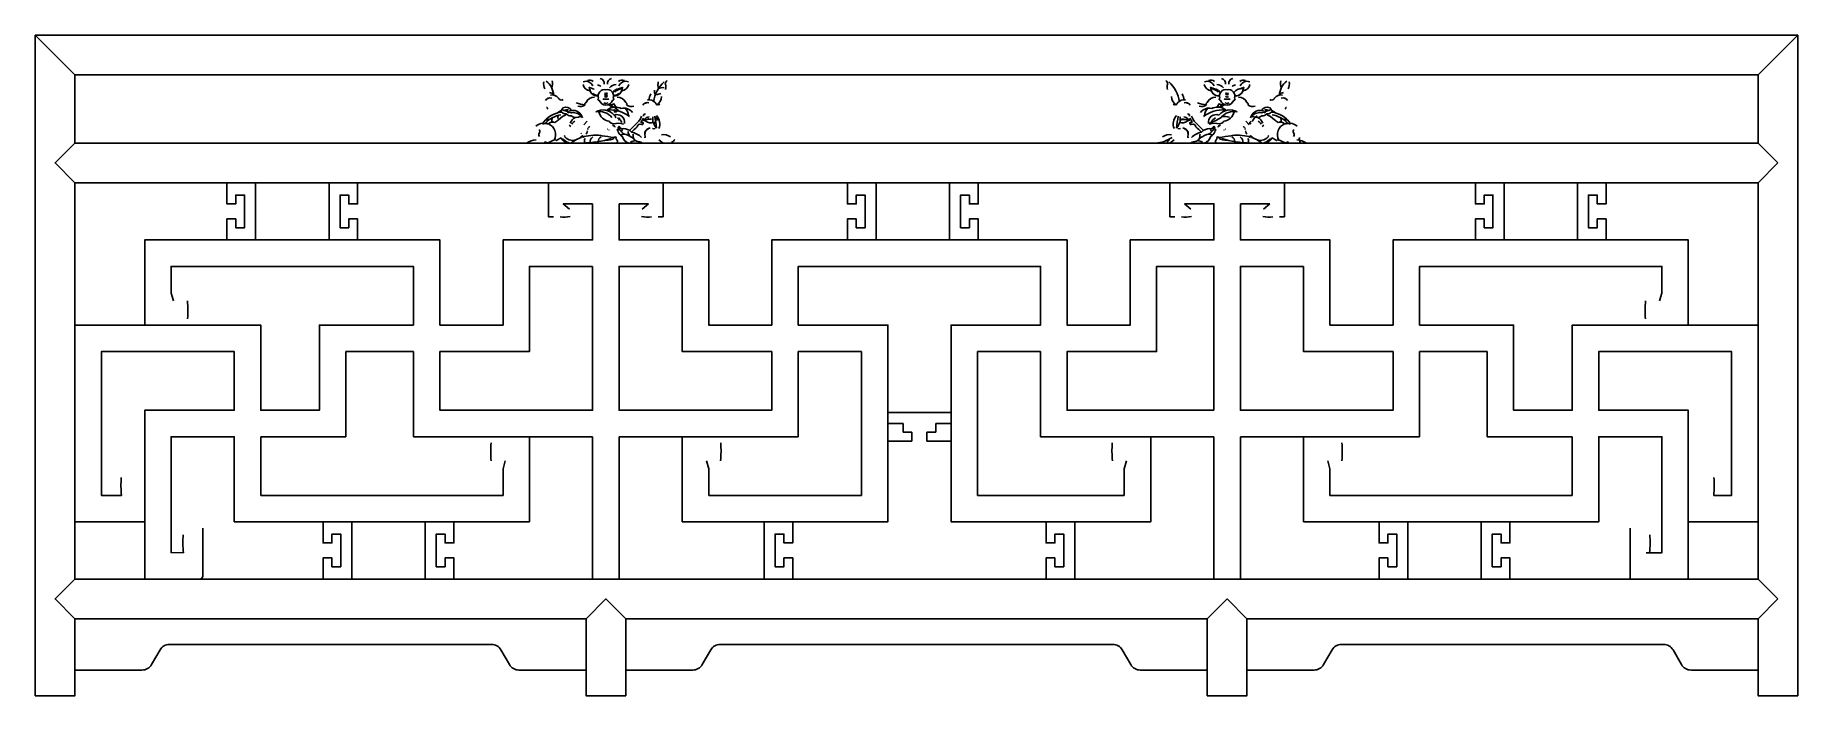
# Model space of a CAD drawing. Header units: metres. Extents: x 288 to 2688, y 5652 to 6552.
import ezdxf

# ---------------------------------------------------------------- set-up
doc = ezdxf.new("R2010")
doc.units = ezdxf.units.M
for name, color, linetype in [('3', 3, 'Continuous'), ('4', 4, 'Continuous'), ('7', 7, 'Continuous')]:
    doc.layers.add(name, color=color, linetype=linetype)

msp = doc.modelspace()

# ---------------------------------------------------------------- linework, layer by layer
at = {"layer": '3'}
for p, q in [((288.33, 6552.31), (342.33, 6498.31)), ((1043.11, 6479.86), (1042.45, 6481.52)), ((1087.56, 6479.86), (1088.22, 6481.52)), ((1889.11, 6479.86), (1888.45, 6481.52)), ((1933.56, 6479.86), (1934.22, 6481.52)), ((1035.39, 6430.04), (1039.78, 6435.08)), ((1941.28, 6430.04), (1936.89, 6435.08)), ((1943.71, 6431.31), (1941.7, 6433.26)), ((1015.36, 6429.66), (1017.62, 6428.12)), ((1137.56, 6409.75), (1143.35, 6405.31)), ((1839.11, 6409.75), (1833.32, 6405.31)), ((1961.31, 6429.66), (1959.04, 6428.12)), ((957.19, 6405.31), (981.11, 6405.31)), ((1020.17, 6405.31), (1080.38, 6405.31)), ((1111.67, 6405.31), (1096.58, 6405.31)), ((1111.67, 6405.31), (1113.87, 6406.48)), ((1111.67, 6405.31), (1113.87, 6406.48)), ((1115.45, 6405.31), (1115.03, 6405.31)), ((1131.53, 6405.31), (1115.45, 6405.31)), ((1162.89, 6405.31), (1143.35, 6405.31)), ((1813.78, 6405.31), (1833.32, 6405.31)), ((1845.14, 6405.31), (1861.21, 6405.31)), ((1861.21, 6405.31), (1861.64, 6405.31)), ((1865, 6405.31), (1862.8, 6406.48)), ((1865, 6405.31), (1862.8, 6406.48)), ((1865, 6405.31), (1880.09, 6405.31)), ((1956.5, 6405.31), (1896.28, 6405.31)), ((2019.48, 6405.31), (1995.56, 6405.31)), ((588.33, 6351.31), (588.33, 6273.31)), ((688.33, 6351.31), (688.33, 6273.31)), ((1143.33, 6315.31), (1143.33, 6351.31)), ((1433.33, 6351.31), (1433.33, 6273.31)), ((1533.33, 6351.31), (1533.33, 6273.31)), ((1833.33, 6315.31), (1833.33, 6351.31)), ((1989.33, 6315.31), (1989.33, 6351.31)), ((2288.33, 6351.31), (2288.33, 6273.31)), ((2388.33, 6351.31), (2388.33, 6273.31)), ((573.33, 6334.52), (573.33, 6334.52)), ((1123.42, 6322.52), (1114.68, 6315.13)), ((1143.33, 6315.31), (1143.33, 6304.85)), ((1833.33, 6315.31), (1833.33, 6304.85)), ((1853.25, 6322.52), (1861.99, 6315.13)), ((1893.33, 6273.31), (1893.33, 6315.31)), ((1929.33, 6322.71), (1969.42, 6322.52)), ((1929.33, 6273.31), (1929.33, 6315.31)), ((1969.42, 6322.52), (1960.68, 6315.13)), ((1989.33, 6315.31), (1989.33, 6304.85)), ((2273.33, 6334.52), (2273.33, 6334.52)), ((1143.33, 6304.85), (1136.77, 6304.85)), ((1548.33, 6290.1), (1548.33, 6290.1)), ((1833.33, 6304.85), (1839.9, 6304.85)), ((1989.33, 6304.85), (1982.77, 6304.85)), ((2273.33, 6290.1), (2273.33, 6290.1)), ((2403.33, 6290.1), (2403.33, 6290.1)), ((2500.28, 6190.43), (2503.33, 6200.8)), ((2634.33, 5889.31), (2634.33, 6157.31)), ((803.33, 6121.31), (711.33, 6121.31)), ((711.33, 6121.31), (711.33, 6005.31)), ((803.33, 6005.31), (803.33, 6121.31)), ((1413.33, 6121.31), (1327.33, 6121.31)), ((1327.33, 6121.31), (1327.33, 6005.31)), ((1413.33, 5925.31), (1413.33, 6121.31)), ((1571.33, 6121.31), (1571.33, 5925.31)), ((1657.33, 6121.31), (1571.33, 6121.31)), ((1657.33, 6005.31), (1657.33, 6121.31)), ((2265.33, 6121.31), (2173.33, 6121.31)), ((2173.33, 6121.31), (2173.33, 6005.31)), ((2265.33, 6005.31), (2265.33, 6121.31)), ((1535.33, 6038.31), (1449.33, 6038.31)), ((1893.33, 6041.31), (1885.33, 6041.31)), ((711.33, 6005.31), (595.33, 6005.31)), ((595.33, 6005.31), (595.33, 5925.31)), ((675.33, 6005.31), (711.33, 6005.31)), ((821.33, 6005.31), (803.33, 6005.31)), ((1047.33, 6005.31), (821.33, 6005.31)), ((1047.33, 5925.31), (1047.33, 6005.31)), ((1309.33, 6005.31), (1083.33, 6005.31)), ((1083.33, 6005.31), (1083.33, 5925.31)), ((1327.33, 6005.31), (1309.33, 6005.31)), ((1470.13, 6023.31), (1449.33, 6023.31)), ((1470.13, 6011.31), (1470.13, 6023.31)), ((1470.13, 6023.31), (1470.13, 6023.31)), ((1482.13, 6011.31), (1470.13, 6011.31)), ((1482.13, 6011.31), (1482.13, 5999.31)), ((1502.54, 6011.31), (1502.54, 5999.31)), ((1514.54, 6011.31), (1502.54, 6011.31)), ((1514.54, 6023.31), (1535.33, 6023.31)), ((1514.54, 6011.31), (1514.54, 6023.31)), ((1514.54, 6023.31), (1514.54, 6023.31)), ((1675.33, 6005.31), (1657.33, 6005.31)), ((1885.33, 6005.31), (1675.33, 6005.31)), ((1893.33, 6005.31), (1885.33, 6005.31)), ((1893.33, 5925.06), (1893.33, 6005.31)), ((2155.33, 6005.31), (1929.33, 6005.31)), ((1929.33, 6005.31), (1929.33, 5925.06)), ((2173.33, 6005.31), (2155.33, 6005.31)), ((2301.33, 6005.31), (2265.33, 6005.31)), ((2381.33, 6005.31), (2265.33, 6005.31)), ((2381.33, 5925.31), (2381.33, 6005.31)), ((1482.13, 5999.31), (1449.33, 5999.31)), ((1535.33, 5999.31), (1502.54, 5999.31)), ((925.33, 5961.31), (928.44, 5972.34)), ((925.33, 5925.31), (925.33, 5961.31)), ((1202.23, 5972.34), (1205.33, 5961.31)), ((1205.33, 5961.31), (1205.33, 5925.31)), ((1774.44, 5972.34), (1771.33, 5961.31)), ((1771.33, 5925.31), (1771.33, 5961.31)), ((2048.23, 5972.34), (2051.33, 5961.31)), ((2051.33, 5961.31), (2051.33, 5925.31)), ((595.33, 5925.31), (925.33, 5925.31)), ((1047.33, 5811.31), (1047.33, 5925.31)), ((1083.33, 5925.31), (1083.33, 5889.31)), ((1205.33, 5925.31), (1413.33, 5925.31)), ((1571.33, 5925.31), (1771.33, 5925.31)), ((1893.33, 5889.06), (1893.33, 5925.06)), ((1929.33, 5925.06), (1929.33, 5889.06)), ((2051.33, 5925.31), (2381.33, 5925.31)), ((516.33, 5880.48), (516.33, 5815.31)), ((719.33, 5811.31), (719.33, 5889.31)), ((819.33, 5811.31), (819.33, 5889.31)), ((1083.33, 5889.31), (1083.33, 5811.31)), ((1280.83, 5811.31), (1280.83, 5889.31)), ((1703.83, 5811.31), (1703.83, 5889.31)), ((1893.33, 5811.31), (1893.33, 5889.06)), ((1929.33, 5889.06), (1929.33, 5811.31)), ((2157.33, 5811.31), (2157.33, 5889.31)), ((2257.33, 5811.31), (2257.33, 5889.31)), ((2460.33, 5880.48), (2460.33, 5811.31)), ((704.33, 5872.52), (704.33, 5872.52)), ((1295.83, 5872.52), (1295.83, 5872.52)), ((1688.83, 5872.52), (1688.83, 5872.52)), ((704.33, 5828.1), (704.33, 5828.1)), ((834.33, 5828.1), (834.33, 5828.1)), ((2142.33, 5828.1), (2142.33, 5828.1))]:
    msp.add_line(p, q, dxfattribs=at)
for points in [[(1065.33, 6478.1, 0.58), (1055.18, 6466.77, 0.67), (1056.29, 6463.5, 0.26), (1065.33, 6456.93, -5.45)], [(1065.33, 6478.1, -0.58), (1075.49, 6466.77, -0.67), (1074.38, 6463.5, -0.26), (1065.33, 6456.93, 5.45)], [(1911.33, 6478.1, 0.58), (1901.18, 6466.77, 0.67), (1902.29, 6463.5, 0.26), (1911.33, 6456.93, -5.45)], [(1911.33, 6478.1, -0.58), (1921.49, 6466.77, -0.67), (1920.38, 6463.5, -0.26), (1911.33, 6456.93, 5.45)], [(1003.03, 6304.8, 0.1), (1016.7, 6305.32, 0.1)]]:
    msp.add_lwpolyline(points, format="xyb", dxfattribs=at)
for points in [[(1075.54, 6454.1), (1075.53, 6454.14), (1074.06, 6455.87), (1072.18, 6455.47), (1068.98, 6457.99)], [(1070.72, 6459.03), (1073.25, 6457.61), (1076.2, 6458.94), (1077.93, 6456.01), (1078.72, 6454.33)], [(1905.95, 6459.03), (1903.42, 6457.61), (1900.47, 6458.94), (1898.74, 6456.01), (1897.95, 6454.33)], [(1901.13, 6454.1), (1901.14, 6454.14), (1902.61, 6455.87), (1904.48, 6455.47), (1907.68, 6457.99)], [(1081.01, 6449.46), (1081.01, 6449.46), (1079.67, 6447.86), (1077, 6447.86), (1076.46, 6451.33)], [(1113.99, 6442.24), (1112.28, 6438.34), (1110.38, 6435.35), (1108.75, 6433.99), (1102.49, 6427.47), (1097.49, 6422.47)], [(1116.36, 6439.43), (1115, 6437.25), (1113.64, 6435.08), (1113.37, 6433.72), (1113.37, 6433.18), (1114.18, 6433.18), (1115, 6433.45), (1116.09, 6433.18), (1116.09, 6432.09), (1115.82, 6431.28), (1115.54, 6430.73), (1114.46, 6430.73), (1111.46, 6431.28), (1110.11, 6430.73), (1109.02, 6429.65), (1107.93, 6427.47), (1106.03, 6425.85), (1103.85, 6423.94), (1102.49, 6422.59), (1100.32, 6420.41)], [(1860.31, 6439.43), (1861.67, 6437.25), (1863.03, 6435.08), (1863.3, 6433.72), (1863.3, 6433.18), (1862.49, 6433.18), (1861.67, 6433.45), (1860.58, 6433.18), (1860.58, 6432.09), (1860.85, 6431.28), (1861.13, 6430.73), (1862.21, 6430.73), (1865.2, 6431.28), (1866.56, 6430.73), (1867.65, 6429.65), (1868.74, 6427.47), (1870.64, 6425.85), (1872.82, 6423.94), (1874.18, 6422.59), (1876.35, 6420.41)], [(1862.68, 6442.24), (1864.39, 6438.34), (1866.29, 6435.35), (1867.92, 6433.99), (1874.18, 6427.47), (1879.18, 6422.47)], [(982.97, 6407.21), (985.3, 6405.31), (996.44, 6410.12), (997.73, 6408.83), (1004.46, 6412.32)], [(1067.7, 6424.31), (1067.81, 6424.31), (1067.93, 6424.31), (1068.19, 6424.31)], [(1070.02, 6423.13), (1069.6, 6423.13), (1069.6, 6422.98)], [(1076.86, 6428.34), (1076.86, 6427.77), (1077.73, 6427.77), (1077.73, 6427.24)], [(1080.09, 6423.59), (1080.58, 6423.59), (1080.58, 6423.36), (1080.93, 6423.36), (1080.93, 6423.17), (1080.93, 6423.06)], [(1896.58, 6423.59), (1896.08, 6423.59), (1896.08, 6423.36), (1895.74, 6423.36), (1895.74, 6423.17), (1895.74, 6423.06)], [(1899.81, 6428.34), (1899.81, 6427.77), (1898.94, 6427.77), (1898.94, 6427.24)], [(1906.65, 6423.13), (1907.07, 6423.13), (1907.07, 6422.98)], [(1908.97, 6424.31), (1908.86, 6424.31), (1908.74, 6424.31), (1908.48, 6424.31)], [(1993.7, 6407.21), (1991.37, 6405.31), (1980.23, 6410.12), (1978.94, 6408.83), (1972.2, 6412.32)], [(549.33, 6273.31), (549.33, 6302.1), (561.33, 6302.1), (561.33, 6290.1), (573.33, 6290.1), (573.33, 6290.1), (573.33, 6334.52), (561.33, 6334.52), (561.33, 6322.52), (549.33, 6322.52), (549.33, 6351.31)], [(727.33, 6351.31), (727.33, 6322.52), (715.33, 6322.52), (715.33, 6334.52), (703.33, 6334.52), (703.33, 6334.52), (703.33, 6290.1), (703.33, 6290.1), (715.33, 6290.1), (715.33, 6302.1), (727.33, 6302.1), (727.33, 6273.31)], [(993.9, 6304.85), (987.33, 6304.85), (987.33, 6315.31), (987.33, 6351.31)], [(1394.33, 6351.31), (1394.33, 6322.52), (1406.33, 6322.52), (1406.33, 6334.52), (1418.33, 6334.52), (1418.33, 6334.52), (1418.33, 6290.1), (1418.33, 6290.1), (1406.33, 6290.1), (1406.33, 6302.1), (1394.33, 6302.1), (1394.33, 6273.31)], [(1572.33, 6273.31), (1572.33, 6302.1), (1560.33, 6302.1), (1560.33, 6290.1), (1548.33, 6290.1), (1548.33, 6334.52), (1548.33, 6334.52), (1560.33, 6334.52), (1560.33, 6322.52), (1572.33, 6322.52), (1572.33, 6351.31)], [(2249.33, 6351.31), (2249.33, 6322.52), (2261.33, 6322.52), (2261.33, 6334.52), (2273.33, 6334.52), (2273.33, 6290.1), (2261.33, 6290.1), (2261.33, 6302.1), (2249.33, 6302.1), (2249.33, 6273.31)], [(2427.33, 6351.31), (2427.33, 6322.52), (2415.33, 6322.52), (2415.33, 6334.52), (2403.33, 6334.52), (2403.33, 6334.52), (2403.33, 6290.1), (2415.33, 6290.1), (2415.33, 6302.1), (2427.33, 6302.1), (2427.33, 6273.31)], [(1047.29, 6322.71), (1047.33, 6273.31), (925.33, 6273.31), (925.33, 6237.31), (925.33, 6157.31), (839.33, 6157.31), (839.33, 6273.31), (437.33, 6273.31), (437.33, 6157.31)], [(1047.33, 6322.71), (1007.25, 6322.52), (1015.99, 6315.13)], [(1853.25, 6322.52), (1893.33, 6322.71), (1893.33, 6273.31), (1779.33, 6273.31), (1779.33, 6157.31), (1693.33, 6157.31), (1693.33, 6273.31), (1675.33, 6273.31), (1291.33, 6273.31), (1291.33, 6157.31), (1205.33, 6157.31), (1205.33, 6237.31), (1205.33, 6273.31), (1083.33, 6273.31), (1083.37, 6322.71)], [(1083.33, 6322.71), (1123.42, 6322.52)], [(2539.33, 6157.31), (2539.33, 6273.31), (2503.33, 6273.31), (2137.33, 6273.31), (2137.33, 6157.31), (2051.33, 6157.31), (2051.33, 6237.31), (2051.33, 6273.31), (1929.33, 6273.31), (1929.38, 6322.71)], [(437.33, 5889.31), (342.33, 5889.31), (342.33, 6157.31), (595.33, 6157.31), (595.33, 6121.31), (595.33, 6041.31), (675.33, 6041.31), (675.33, 6121.31), (675.33, 6157.31), (693.33, 6157.31), (803.33, 6157.31), (803.33, 6237.31), (473.33, 6237.31), (473.33, 6200.8), (476.39, 6190.43)], [(1169.33, 6005.31), (1169.33, 5925.31), (1169.33, 5889.31), (1431.33, 5889.31), (1449.33, 5889.31), (1449.33, 6121.31), (1449.33, 6157.31), (1327.33, 6157.31), (1327.33, 6237.31), (1657.33, 6237.31), (1657.33, 6157.31), (1535.33, 6157.31), (1535.33, 5889.31), (1553.33, 5889.31), (1807.33, 5889.31), (1807.33, 5925.31), (1807.33, 6005.31)], [(1885.33, 6041.31), (1693.33, 6041.31), (1693.33, 6121.31), (1797.33, 6121.31), (1815.33, 6121.31), (1815.33, 6237.31), (1893.33, 6237.31), (1893.33, 6041.31)], [(2503.33, 6200.8), (2503.33, 6237.31), (2173.33, 6237.31), (2173.33, 6157.31), (2283.33, 6157.31), (2301.33, 6157.31), (2301.33, 6121.31), (2301.33, 6041.31), (2381.33, 6041.31), (2381.33, 6121.31), (2381.33, 6157.31), (2598.33, 6157.31), (2634.33, 6157.31)], [(405.7, 5925.31), (378.33, 5925.31), (378.33, 6121.31), (559.33, 6121.31), (559.33, 6041.31), (473.33, 6041.31), (437.33, 6041.31), (437.33, 5811.31)], [(2573.97, 5925.31), (2598.33, 5925.31), (2598.33, 6121.31), (2417.33, 6121.31), (2417.33, 6041.31), (2503.33, 6041.31), (2539.33, 6041.31), (2539.33, 5811.31)], [(961.33, 6005.31), (961.33, 5889.31), (577.33, 5889.31), (559.33, 5889.31), (559.33, 6005.31), (473.33, 6005.31), (473.33, 5847.31), (490.06, 5847.24)], [(2015.33, 6005.31), (2015.33, 5889.31), (2399.33, 5889.31), (2417.33, 5889.31), (2417.33, 6005.31), (2503.33, 6005.31), (2503.33, 5847.28), (2481.83, 5847.28)], [(680.33, 5811.31), (680.33, 5840.1), (692.33, 5840.1), (692.33, 5828.1), (704.33, 5828.1), (704.33, 5872.52), (692.33, 5872.52), (692.33, 5860.52), (680.33, 5860.52), (680.33, 5889.31)], [(858.33, 5811.31), (858.33, 5840.1), (846.33, 5840.1), (846.33, 5828.1), (834.33, 5828.1), (834.33, 5872.52), (834.33, 5872.52), (846.33, 5872.52), (846.33, 5860.52), (858.33, 5860.52), (858.33, 5889.31)], [(1319.83, 5811.31), (1319.83, 5840.1), (1307.83, 5840.1), (1307.83, 5828.1), (1295.83, 5828.1), (1295.83, 5872.52), (1307.83, 5872.52), (1307.83, 5860.52), (1319.83, 5860.52), (1319.83, 5889.31)], [(1664.83, 5889.31), (1664.83, 5860.52), (1676.83, 5860.52), (1676.83, 5872.52), (1688.83, 5872.52), (1688.83, 5828.1), (1676.83, 5828.1), (1676.83, 5840.1), (1664.83, 5840.1), (1664.83, 5811.31)], [(2118.33, 5811.31), (2118.33, 5840.1), (2130.33, 5840.1), (2130.33, 5828.1), (2142.33, 5828.1), (2142.33, 5872.52), (2142.33, 5872.52), (2130.33, 5872.52), (2130.33, 5860.52), (2118.33, 5860.52), (2118.33, 5889.31)], [(2296.33, 5811.31), (2296.33, 5840.1), (2284.33, 5840.1), (2284.33, 5828.1), (2272.33, 5828.1), (2272.33, 5828.1), (2272.33, 5872.52), (2272.33, 5872.52), (2284.33, 5872.52), (2284.33, 5860.52), (2296.33, 5860.52), (2296.33, 5889.31)], [(2539.33, 5889.31), (2598.33, 5889.31), (2634.33, 5889.31)]]:
    msp.add_lwpolyline(points, dxfattribs=at)
for points in [[(1047.33, 6237.31), (961.33, 6237.31), (961.33, 6121.31), (839.33, 6121.31), (839.33, 6041.31), (1047.33, 6041.31)], [(1291.33, 6121.31), (1291.33, 6041.31), (1083.33, 6041.31), (1083.33, 6237.31), (1169.33, 6237.31), (1169.33, 6121.31), (1187.33, 6121.31)], [(2015.33, 6237.31), (1929.33, 6237.31), (1929.33, 6041.31), (2137.33, 6041.31), (2137.33, 6121.31), (2015.33, 6121.31)]]:
    msp.add_lwpolyline(points, close=True, dxfattribs=at)
for centre, radius, start, end in [((997.28, 6486.74), 16.65, 172.95, 205.9), ((968.1, 6469.01), 26.27, 3.8, 52.76), ((975.17, 6486.14), 17.4, 341.62, 13.09), ((1045.33, 6487.93), 11.4, 193.49, 262.17), ((1037.86, 6479.02), 10.52, 23.37, 108.09), ((1045.33, 6487.93), 11.4, 216.76, 255.49), ((1042.96, 6482.76), 8.53, 51.52, 109.29), ((1054.14, 6503.36), 24.77, 241.85, 259.18), ((1013.96, 6471.98), 30.04, 10.68, 18.51), ((1050.41, 6471.66), 13.56, 53.03, 75.01), ((1055.87, 6486.6), 7.21, 352.73, 74.71), ((1055.87, 6486.6), 7.21, 0, 44.61), ((1074.8, 6486.6), 7.21, 105.29, 187.27), ((1074.8, 6486.6), 7.21, 135.39, 180), ((1080.26, 6471.66), 13.56, 93.63, 138.21), ((1076.53, 6503.36), 24.77, 280.82, 298.15), ((1087.71, 6482.76), 8.53, 70.71, 128.48), ((1092.81, 6479.02), 10.52, 71.91, 156.63), ((1085.34, 6487.93), 11.4, 277.83, 346.51), ((1116.71, 6471.98), 30.04, 161.49, 169.32), ((1085.34, 6487.93), 11.4, 284.51, 323.24), ((1176.87, 6453.85), 47.43, 132.47, 170.49), ((1153.68, 6485.05), 17.4, 166.91, 198.38), ((1142.92, 6468.15), 12.78, 82.28, 116.73), ((1138.08, 6481.71), 9.1, 338.53, 27.23), ((1152.06, 6485.58), 5.89, 122.69, 177.19), ((1824.61, 6485.58), 5.89, 2.81, 57.31), ((1838.59, 6481.71), 9.1, 152.77, 201.47), ((1799.8, 6453.85), 47.43, 9.51, 47.53), ((1891.33, 6487.93), 11.4, 193.49, 262.17), ((1883.86, 6479.02), 10.52, 23.37, 108.09), ((1891.33, 6487.93), 11.4, 216.76, 255.49), ((1888.96, 6482.76), 8.53, 51.52, 109.29), ((1859.96, 6471.98), 30.04, 10.68, 18.51), ((1900.14, 6503.36), 24.77, 241.85, 259.18), ((1896.41, 6471.66), 13.56, 41.79, 86.37), ((1901.87, 6486.6), 7.21, 352.73, 74.71), ((1901.87, 6486.6), 7.21, 0, 44.61), ((1920.8, 6486.6), 7.21, 105.29, 187.27), ((1920.8, 6486.6), 7.21, 135.39, 180), ((1926.26, 6471.66), 13.56, 104.99, 126.97), ((1922.53, 6503.36), 24.77, 280.82, 298.15), ((1933.71, 6482.76), 8.53, 70.71, 128.48), ((1938.81, 6479.02), 10.52, 71.91, 156.63), ((1931.34, 6487.93), 11.4, 277.83, 346.51), ((1962.71, 6471.98), 30.04, 161.49, 169.32), ((1931.34, 6487.93), 11.4, 284.51, 323.24), ((2008.57, 6469.01), 26.27, 127.24, 176.2), ((2001.5, 6486.14), 17.4, 166.91, 198.38), ((1979.39, 6486.74), 16.65, 334.1, 7.05), ((989.45, 6459.56), 7.33, 72.35, 149.99), ((989.45, 6459.56), 7.33, 97.31, 132.82), ((977.34, 6431.87), 43.74, 66.56, 75.15), ((991.84, 6459.6), 11.42, 37.28, 100.28), ((1004.79, 6468.04), 4.15, 201.42, 305.21), ((1042.92, 6515.05), 57.8, 251.76, 264.27), ((1030.72, 6464.53), 9.5, 247.47, 312.57), ((1038.86, 6458.7), 2.07, 104.47, 214.21), ((1048.85, 6456.66), 11.26, 83.99, 158.93), ((1053.96, 6480.4), 10.86, 182.81, 274.02), ((1053.96, 6480.4), 10.86, 191.81, 259.48), ((1054.35, 6479.78), 9.41, 225.74, 267.54), ((1064.61, 6473.21), 8.24, 245.06, 275.07), ((1065.36, 6463.18), 3.88, 228.19, 316.05), ((1065.4, 6475.32), 2.42, 220.76, 328.03), ((1065.4, 6473.72), 2.42, 220.76, 328.03), ((1065.4, 6471.73), 2.42, 220.76, 328.03), ((1065.4, 6470.54), 2.42, 220.76, 328.03), ((1066.06, 6473.21), 8.24, 264.93, 294.94), ((1086.23, 6465.29), 14.63, 84.79, 142.49), ((1076.71, 6480.4), 10.86, 265.98, 357.19), ((1076.32, 6479.78), 9.41, 272.46, 314.26), ((1086.41, 6467.2), 11.71, 94.99, 139.06), ((1076.71, 6480.4), 10.86, 280.52, 348.19), ((1081.82, 6456.66), 11.26, 21.07, 96.01), ((1081.82, 6456.66), 11.26, 21.07, 96.01), ((1091.81, 6458.7), 2.07, 325.79, 75.53), ((1099.95, 6464.53), 9.5, 227.43, 292.53), ((1121.81, 6453.4), 7.03, 72.35, 149.99), ((1121.81, 6453.4), 7.03, 97.31, 132.82), ((1124.1, 6453.43), 10.96, 37.28, 100.28), ((1154.12, 6457.59), 31.07, 151.71, 168.29), ((1140.08, 6476.32), 8.73, 172.31, 213.92), ((1136.54, 6461.53), 3.99, 201.42, 305.21), ((1151.51, 6430.78), 43.74, 104.85, 113.44), ((1125.66, 6469.58), 15.41, 304.91, 356.43), ((1851.01, 6469.58), 15.41, 183.57, 235.09), ((1840.13, 6461.53), 3.99, 234.79, 338.58), ((1852.57, 6453.43), 10.96, 79.72, 142.72), ((1822.55, 6457.59), 31.07, 11.71, 28.29), ((1854.86, 6453.4), 7.03, 30.01, 107.65), ((1854.86, 6453.4), 7.03, 47.18, 82.69), ((1888.92, 6515.05), 57.8, 251.76, 264.27), ((1876.72, 6464.53), 9.5, 247.47, 312.57), ((1884.86, 6458.7), 2.07, 104.47, 214.21), ((1894.85, 6456.66), 11.26, 83.99, 158.93), ((1894.85, 6456.66), 11.26, 83.99, 158.93), ((1890.44, 6465.29), 14.63, 37.51, 95.21), ((1899.96, 6480.4), 10.86, 182.81, 274.02), ((1899.96, 6480.4), 10.86, 191.81, 259.48), ((1890.26, 6467.2), 11.71, 40.94, 85.01), ((1910.61, 6473.21), 8.24, 245.06, 275.07), ((1911.31, 6463.18), 3.88, 223.95, 311.81), ((1911.27, 6475.32), 2.42, 211.97, 319.24), ((1911.27, 6473.72), 2.42, 211.97, 319.24), ((1911.27, 6470.54), 2.42, 211.97, 319.24), ((1912.06, 6473.21), 8.24, 264.93, 294.94), ((1932.23, 6465.29), 14.63, 84.79, 142.49), ((1922.71, 6480.4), 10.86, 265.98, 357.19), ((1922.71, 6480.4), 10.86, 280.52, 348.19), ((1927.82, 6456.66), 11.26, 21.07, 96.01), ((1937.81, 6458.7), 2.07, 325.79, 75.53), ((1945.95, 6464.53), 9.5, 227.43, 292.53), ((1971.88, 6468.04), 4.15, 234.79, 338.58), ((1984.83, 6459.6), 11.42, 79.72, 142.72), ((1999.33, 6431.87), 43.74, 104.85, 113.44), ((1987.22, 6459.56), 7.33, 30.01, 107.65), ((1987.22, 6459.56), 7.33, 47.18, 82.69), ((980.31, 6417.86), 14.7, 92.42, 135.36), ((1008.34, 6413.14), 34.6, 95.71, 147.89), ((1011.75, 6410.01), 39.18, 130.16, 144.9), ((1007.51, 6412.75), 31.09, 96.07, 141.97), ((990.2, 6423.4), 14.51, 93.98, 116.7), ((984.83, 6452.9), 0.92, 12.93, 117.08), ((985.04, 6452.66), 0.81, 301.17, 32.82), ((992.45, 6427.06), 6.97, 62.32, 140.31), ((993.95, 6424.6), 9.74, 90, 114.02), ((1000.28, 6435.53), 8.63, 150.09, 181.22), ((958.75, 6488.4), 66.4, 303.8, 309.48), ((1008.45, 6438.84), 8.63, 150.09, 181.22), ((997.39, 6457.57), 10.36, 285.81, 337.47), ((1029.53, 6406.58), 41.85, 114.51, 133.05), ((1010.15, 6451.81), 6.76, 199.96, 267.48), ((1058.88, 6596.57), 155.22, 249.81, 254.96), ((1010.68, 6444.91), 9.46, 31.78, 113.17), ((1012.05, 6442.02), 8.61, 73.28, 115.38), ((1011.67, 6439.07), 6.25, 89.38, 106.86), ((1011.8, 6446.78), 2.02, 338.28, 99.95), ((1016.96, 6448.22), 5.97, 208.99, 281.81), ((1018.83, 6440.9), 8.98, 90.67, 110.23), ((1029.66, 6427.72), 13.75, 116.55, 159.5), ((1024.85, 6451.26), 11.12, 233.12, 305.72), ((1020.72, 6431.68), 15.14, 32.98, 98.1), ((1020.2, 6436.25), 13.71, 15.51, 96.2), ((1026.36, 6427.8), 8.01, 113, 155.75), ((1031.43, 6439.8), 1.99, 3.62, 132.61), ((1061.59, 6430.91), 19.59, 40.07, 120.76), ((1053.5, 6445.65), 2.84, 3.67, 132.65), ((1056.55, 6426.7), 21.62, 38.18, 103.29), ((1071.61, 6451), 15.88, 190.56, 263.16), ((1068.06, 6450.99), 0.36, 117.28, 244.9), ((1068, 6451.03), 0.24, 93.88, 209.92), ((1068.11, 6451.28), 0.49, 229.95, 278.94), ((1066.79, 6459.21), 7.98, 277.93, 293.33), ((1062.76, 6461.63), 12.11, 295.13, 309.37), ((1069.99, 6404.29), 46.42, 53.66, 92.57), ((1066.8, 6459.58), 8.4, 278.12, 289.92), ((1076.75, 6440.06), 8.53, 214.47, 265.08), ((1078.27, 6438.52), 15.82, 60.38, 119.62), ((1081.68, 6412), 20.36, 68.51, 106.13), ((1067.6, 6434.35), 12.84, 26.04, 45.6), ((1080.29, 6433.57), 10.61, 352.37, 110.42), ((1078.29, 6448.38), 4.01, 10.1, 97.47), ((1075.71, 6428.81), 12.3, 20.9, 62.99), ((1082.96, 6438.17), 0.97, 257.44, 349.09), ((1082.97, 6438.55), 1.1, 329.21, 73.36), ((1090.28, 6439.53), 13.41, 33.47, 108.21), ((1081.37, 6442.35), 14.76, 1.15, 45.36), ((1116.6, 6432.84), 3.75, 36.13, 95.03), ((1119.43, 6433.61), 4.32, 98.11, 136.79), ((1118.84, 6442.79), 2.3, 80.05, 201.72), ((1125.73, 6402.71), 35.09, 87.08, 105.08), ((1125.28, 6433.68), 7.71, 98.62, 146.9), ((1126.13, 6443.69), 10.81, 233.03, 290.04), ((1122.23, 6436.45), 2.32, 27.3, 93.54), ((1145.63, 6438.49), 16.56, 170.78, 216), ((1136.56, 6431.98), 4.67, 137.72, 187.65), ((1014.82, 6417.26), 119.63, 4.12, 11.85), ((1126.72, 6433.35), 9.5, 16.2, 56.05), ((1122.7, 6431.5), 16.04, 336.56, 44.75), ((1853.97, 6431.5), 16.04, 135.25, 203.44), ((1961.85, 6417.26), 119.63, 168.15, 175.88), ((1831.04, 6438.49), 16.56, 324, 9.22), ((1850.54, 6443.69), 10.81, 249.96, 306.97), ((1853.43, 6413.95), 23.59, 73.67, 104.54), ((1850.94, 6402.71), 35.09, 74.92, 92.92), ((1851.39, 6433.68), 7.71, 33.1, 81.38), ((1860.07, 6432.84), 3.75, 84.97, 143.87), ((1857.83, 6442.79), 2.3, 338.28, 99.95), ((1857.24, 6433.61), 4.32, 43.21, 81.89), ((1886.39, 6439.53), 13.41, 71.79, 146.53), ((1906.68, 6404.29), 46.42, 87.43, 126.34), ((1895.3, 6442.35), 14.76, 134.64, 178.85), ((1896.38, 6433.57), 10.61, 69.58, 187.63), ((1796.7, 6634.6), 221.74, 293.86, 298.68), ((1894.99, 6412), 20.36, 73.87, 111.49), ((1900.96, 6428.81), 12.3, 117.01, 159.1), ((1898.4, 6438.52), 15.82, 60.38, 119.62), ((1915.08, 6430.91), 19.59, 59.24, 139.93), ((1899.92, 6440.06), 8.53, 274.92, 325.53), ((1920.12, 6426.7), 21.62, 76.71, 141.82), ((1908.38, 6422.63), 18.98, 70.97, 102.72), ((1913.91, 6461.63), 12.11, 230.63, 244.87), ((1909.88, 6459.21), 7.98, 246.67, 262.07), ((1905.06, 6451), 15.88, 276.84, 349.44), ((1909.87, 6459.58), 8.4, 250.08, 261.88), ((1908.56, 6451.28), 0.49, 261.06, 310.05), ((1908.67, 6451.03), 0.24, 330.08, 86.12), ((1908.61, 6450.99), 0.36, 295.1, 62.72), ((1923.17, 6445.65), 2.84, 47.35, 176.33), ((1946.37, 6431.37), 4.65, 123.79, 178.49), ((1955.95, 6431.68), 15.14, 81.9, 147.02), ((1945.24, 6439.8), 1.99, 47.39, 176.38), ((1956.47, 6436.25), 13.71, 83.8, 164.49), ((1962.06, 6426.02), 18.98, 121, 152.76), ((1951.81, 6451.26), 11.12, 234.28, 306.88), ((1947.01, 6427.72), 13.75, 20.5, 63.45), ((1950.31, 6427.8), 8.01, 24.25, 67), ((1965.99, 6444.91), 9.46, 66.83, 148.22), ((1957.84, 6440.9), 8.98, 69.77, 89.33), ((1917.79, 6596.57), 155.22, 285.04, 290.19), ((1959.71, 6448.22), 5.97, 258.19, 331.01), ((1964.62, 6442.02), 8.61, 64.62, 106.72), ((1964.87, 6446.78), 2.02, 80.05, 201.72), ((1947.14, 6406.58), 41.85, 46.95, 65.49), ((1965, 6439.07), 6.25, 73.14, 90.62), ((1966.52, 6451.81), 6.76, 272.52, 340.04), ((1979.28, 6457.57), 10.36, 202.53, 254.19), ((1968.33, 6413.14), 34.6, 32.11, 84.29), ((1969.16, 6412.75), 31.09, 38.03, 83.93), ((2017.92, 6488.4), 66.4, 230.52, 236.2), ((1984.22, 6427.06), 6.97, 39.69, 117.68), ((1982.72, 6424.6), 9.74, 65.98, 90), ((1976.39, 6435.53), 8.63, 358.78, 29.91), ((1986.47, 6423.4), 14.51, 63.3, 86.02), ((1964.92, 6410.01), 39.18, 35.1, 49.84), ((1991.63, 6452.66), 0.81, 147.18, 238.83), ((1991.84, 6452.9), 0.92, 62.92, 167.07), ((1996.36, 6417.86), 14.7, 44.64, 87.58), ((973.82, 6377.89), 32.07, 96.09, 121.24), ((978.24, 6416.93), 4.38, 131.41, 218.72), ((972.45, 6420.94), 2.99, 345.94, 56.43), ((983.02, 6410.69), 21.21, 78.95, 100.68), ((980.99, 6416.88), 15.87, 332.4, 67.36), ((1017.78, 6420.96), 15.88, 212.97, 268.82), ((1017.19, 6419.75), 14.74, 210.25, 281.65), ((1018.69, 6419.23), 13.88, 214.58, 266.66), ((1010.87, 6414.75), 1.64, 148.71, 221.33), ((1020.19, 6423.21), 14.22, 222.12, 298), ((1050.35, 6361.66), 54.48, 109.33, 127.14), ((1031.02, 6417.85), 1.19, 2.54, 80.43), ((1036.62, 6417.69), 6.21, 210.11, 231.13), ((1032.96, 6413.95), 1.13, 45.04, 106.91), ((1030.55, 6551.25), 145.96, 271.12, 286.93), ((1028.97, 6422.45), 10.48, 295.31, 315.58), ((1050.35, 6361.66), 54.48, 77.79, 106.32), ((1040.99, 6408.51), 4.88, 140.55, 216.95), ((1024.81, 6426.38), 16.31, 327.85, 340.61), ((1039.6, 6437.46), 15.65, 269.48, 273.31), ((1039.57, 6424.7), 1.3, 328.77, 359.31), ((1041.38, 6425.78), 0.37, 118.66, 232.54), ((1042.76, 6426.07), 1.32, 50.08, 148.82), ((1050.2, 6408.23), 6.06, 116.13, 202.81), ((1062.68, 6406.77), 7.92, 119.41, 176.14), ((349.97, 851.72), 5608.57, 82.56, 82.73), ((1066.99, 6428.73), 19.32, 265.07, 300.71), ((1075.86, 6430.08), 1.08, 166.19, 302.69), ((1075.11, 6425.69), 12.58, 273.21, 287.02), ((1076.62, 6428.91), 0.32, 330.65, 124.4), ((1076.86, 6412.13), 2.47, 335.76, 38.51), ((1077.05, 6407.62), 4.05, 325.3, 59.52), ((1090.64, 6423.24), 8.81, 145.19, 250.73), ((1090.64, 6423.24), 8.81, 153.96, 184.94), ((1094.29, 6427.96), 10.89, 178.38, 262.12), ((1087.59, 6429.28), 4.31, 193.71, 287.09), ((1090.06, 6408.04), 9.53, 73.3, 120.33), ((1090.7, 6420.65), 4.05, 129.34, 186.88), ((1099.07, 6416.48), 11.44, 187.85, 257.46), ((1087.59, 6405.92), 19.29, 48.71, 86.22), ((1084.56, 6391.01), 27.42, 41.94, 72.52), ((1108.56, 6422.44), 13.14, 186.2, 213.92), ((1105.66, 6397.41), 11.26, 87.96, 126.14), ((1094.26, 6393.13), 27.95, 45.37, 77.48), ((1141.74, 6421.38), 39.79, 185.39, 195.1), ((1113.3, 6421.65), 14.86, 235.88, 272.2), ((1125.44, 6417.91), 7.19, 135.18, 190.7), ((1112.59, 6414.65), 6.09, 341.6, 18.4), ((1126.77, 6417.48), 8.25, 117.17, 186.12), ((1112.88, 6414.69), 5.99, 345.26, 18.63), ((1125.37, 6419.45), 6.15, 85.88, 146.35), ((1125.37, 6419.45), 6.15, 85.88, 127.93), ((1130.45, 6431.96), 7.01, 255.41, 286.91), ((1123.34, 6423.54), 10.31, 12.13, 30.38), ((1143.84, 6401.22), 15.72, 52.46, 100.21), ((1152.81, 6413.45), 7.01, 284.36, 334.56), ((1810.69, 6451.07), 45.86, 273.86, 304.3), ((1832.83, 6401.22), 15.72, 79.79, 127.54), ((1826.62, 6411.82), 5.92, 297.92, 348.93), ((1853.33, 6423.54), 10.31, 149.62, 167.87), ((1846.22, 6431.96), 7.01, 253.09, 284.59), ((1851.3, 6419.45), 6.15, 52.07, 94.12), ((1851.3, 6419.45), 6.15, 33.65, 94.12), ((1849.9, 6417.48), 8.25, 353.88, 62.83), ((1851.23, 6417.91), 7.19, 349.3, 44.82), ((1863.79, 6414.69), 5.99, 161.37, 194.74), ((1864.08, 6414.65), 6.09, 161.6, 198.4), ((1882.41, 6393.13), 27.95, 102.52, 134.63), ((1863.37, 6421.65), 14.86, 267.8, 304.12), ((1871.01, 6397.41), 11.26, 53.86, 92.04), ((1892.11, 6391.01), 27.42, 107.48, 138.06), ((1834.93, 6421.38), 39.79, 344.9, 354.61), ((1889.08, 6405.92), 19.29, 93.78, 131.29), ((1877.6, 6416.48), 11.44, 282.54, 352.15), ((1882.38, 6427.96), 10.89, 277.88, 1.62), ((1886.61, 6408.04), 9.53, 59.67, 106.7), ((1889.08, 6429.28), 4.31, 252.91, 346.29), ((1885.97, 6420.65), 4.05, 353.12, 50.66), ((1886.03, 6423.24), 8.81, 289.27, 34.81), ((1886.03, 6423.24), 8.81, 355.06, 26.04), ((1899.62, 6407.62), 4.05, 120.48, 214.7), ((1899.81, 6412.13), 2.47, 141.49, 204.24), ((1901.56, 6425.69), 12.58, 252.98, 266.79), ((1900.05, 6428.91), 0.32, 55.6, 209.35), ((1909.68, 6428.73), 19.32, 239.29, 274.93), ((1900.81, 6430.08), 1.08, 237.31, 13.81), ((2626.69, 851.72), 5608.57, 97.27, 97.44), ((1946.12, 6551.25), 145.96, 253.07, 268.88), ((1926.32, 6361.66), 54.48, 73.68, 102.21), ((1913.99, 6406.77), 7.92, 3.86, 60.59), ((1926.47, 6408.23), 6.06, 337.19, 63.87), ((1933.91, 6426.07), 1.32, 31.18, 129.92), ((1935.29, 6425.78), 0.37, 307.46, 61.34), ((1937.1, 6424.7), 1.3, 180.69, 211.23), ((1937.07, 6437.46), 15.65, 266.69, 270.52), ((1951.86, 6426.38), 16.31, 199.39, 212.15), ((1935.68, 6408.51), 4.88, 323.05, 39.45), ((1947.7, 6422.45), 10.48, 224.42, 244.69), ((1943.71, 6413.95), 1.13, 73.09, 134.96), ((1940.05, 6417.69), 6.21, 308.87, 329.89), ((1926.32, 6361.66), 54.48, 52.86, 70.67), ((1956.48, 6423.21), 14.22, 242, 317.88), ((1959.47, 6419.75), 14.74, 258.35, 329.75), ((1957.98, 6419.23), 13.88, 273.34, 325.42), ((1958.88, 6420.96), 15.88, 271.18, 327.03), ((1965.8, 6414.75), 1.64, 318.67, 31.29), ((1995.68, 6416.88), 15.87, 112.64, 207.6), ((1993.65, 6410.69), 21.21, 79.32, 101.05), ((2004.22, 6420.94), 2.99, 123.57, 194.06), ((1998.42, 6416.93), 4.38, 321.28, 48.59), ((2002.85, 6377.89), 32.07, 58.76, 83.91), ((2006.11, 6412.82), 3.76, 299.68, 1.04), ((2005.05, 6405.95), 5.66, 353.56, 35.51), ((980.51, 6407.72), 2.48, 256.2, 352.77), ((1115.24, 6406.68), 1.38, 188.15, 278.74), ((1861.42, 6406.68), 1.38, 261.26, 351.85), ((1996.16, 6407.72), 2.48, 187.23, 283.8), ((1122.05, 6337.84), 33.51, 256.03, 279.59), ((1854.62, 6337.84), 33.51, 260.41, 283.97), ((1968.05, 6337.84), 33.51, 256.03, 279.59), ((356.48, 6176.94), 139.74, 355.47, 5.48), ((2620.19, 6176.94), 139.74, 174.52, 184.53), ((1048.26, 5985.68), 139.74, 175.47, 185.48), ((1082.41, 5985.68), 139.74, 354.52, 4.53), ((1894.26, 5985.68), 139.74, 175.47, 185.48), ((1928.41, 5985.68), 139.74, 354.52, 4.53), ((544.8, 5938.65), 139.74, 175.47, 185.48), ((2434.86, 5938.65), 139.74, 354.52, 4.53), ((629.17, 5860.58), 139.74, 175.47, 185.48), ((2347.5, 5860.58), 139.74, 354.52, 4.53), ((512.33, 5815.31), 4, 270, 0)]:
    msp.add_arc(centre, radius, start, end, dxfattribs=at)
at = {"layer": '4'}
msp.add_lwpolyline([(2688.33, 6552.31), (2688.33, 6525.31), (2688.33, 5652.31), (2634.33, 5652.31), (2634.33, 5687.31), (2542.99, 5687.31, -0.27), (2530, 5694.81), (2518.46, 5714.81, 0.27), (2505.47, 5722.31), (2067.2, 5722.31, 0.27), (2054.21, 5714.81), (2042.66, 5694.81, -0.27), (2029.67, 5687.31), (1938.33, 5687.31), (1938.33, 5652.31), (1884.33, 5652.31), (1884.33, 5687.31), (1792.99, 5687.31, -0.27), (1780, 5694.81), (1768.46, 5714.81, 0.27), (1755.47, 5722.31), (1221.2, 5722.31, 0.27), (1208.21, 5714.81), (1196.66, 5694.81, -0.27), (1183.67, 5687.31), (1092.33, 5687.31), (1092.33, 5652.31), (1038.33, 5652.31), (1038.33, 5687.31), (946.99, 5687.31, -0.27), (934, 5694.81), (922.46, 5714.81, 0.27), (909.47, 5722.31), (471.2, 5722.31, 0.27), (458.21, 5714.81), (446.66, 5694.81, -0.27), (433.67, 5687.31), (342.33, 5687.31), (342.33, 5652.31), (288.33, 5652.31), (288.33, 6525.31), (288.33, 6552.31), (2661.33, 6552.31), (2688.33, 6552.31), (2634.33, 6498.31)], format="xyb", dxfattribs=at)
at = {"layer": '7'}
for p, q in [((342.33, 6498.31), (2634.33, 6498.31)), ((342.33, 6405.31), (342.33, 6498.31)), ((2634.33, 6405.31), (2634.33, 6498.31)), ((342.33, 5811.31), (342.33, 6351.31)), ((2634.33, 6157.31), (2634.33, 6351.31)), ((2634.33, 5889.31), (2634.33, 5811.31)), ((342.33, 5687.31), (342.33, 5757.31)), ((1038.33, 5687.31), (1038.33, 5757.31)), ((1092.33, 5757.31), (1092.33, 5687.31)), ((1884.33, 5757.31), (1884.33, 5687.31)), ((1938.33, 5757.31), (1938.33, 5687.31)), ((2634.33, 5687.31), (2634.33, 5757.31))]:
    msp.add_line(p, q, dxfattribs=at)
for points in [[(2661.33, 6378.31), (2634.33, 6405.31), (342.33, 6405.31), (315.33, 6378.31), (342.33, 6351.31), (2634.33, 6351.31)], [(2661.33, 5784.31), (2634.33, 5757.31), (1938.33, 5757.31), (1911.33, 5784.31), (1884.33, 5757.31), (1092.33, 5757.31), (1065.33, 5784.31), (1038.33, 5757.31), (342.33, 5757.31), (315.33, 5784.31), (342.33, 5811.31), (1047.33, 5811.31), (2634.33, 5811.31)]]:
    msp.add_lwpolyline(points, close=True, dxfattribs=at)

doc.saveas('drawing.dxf')
